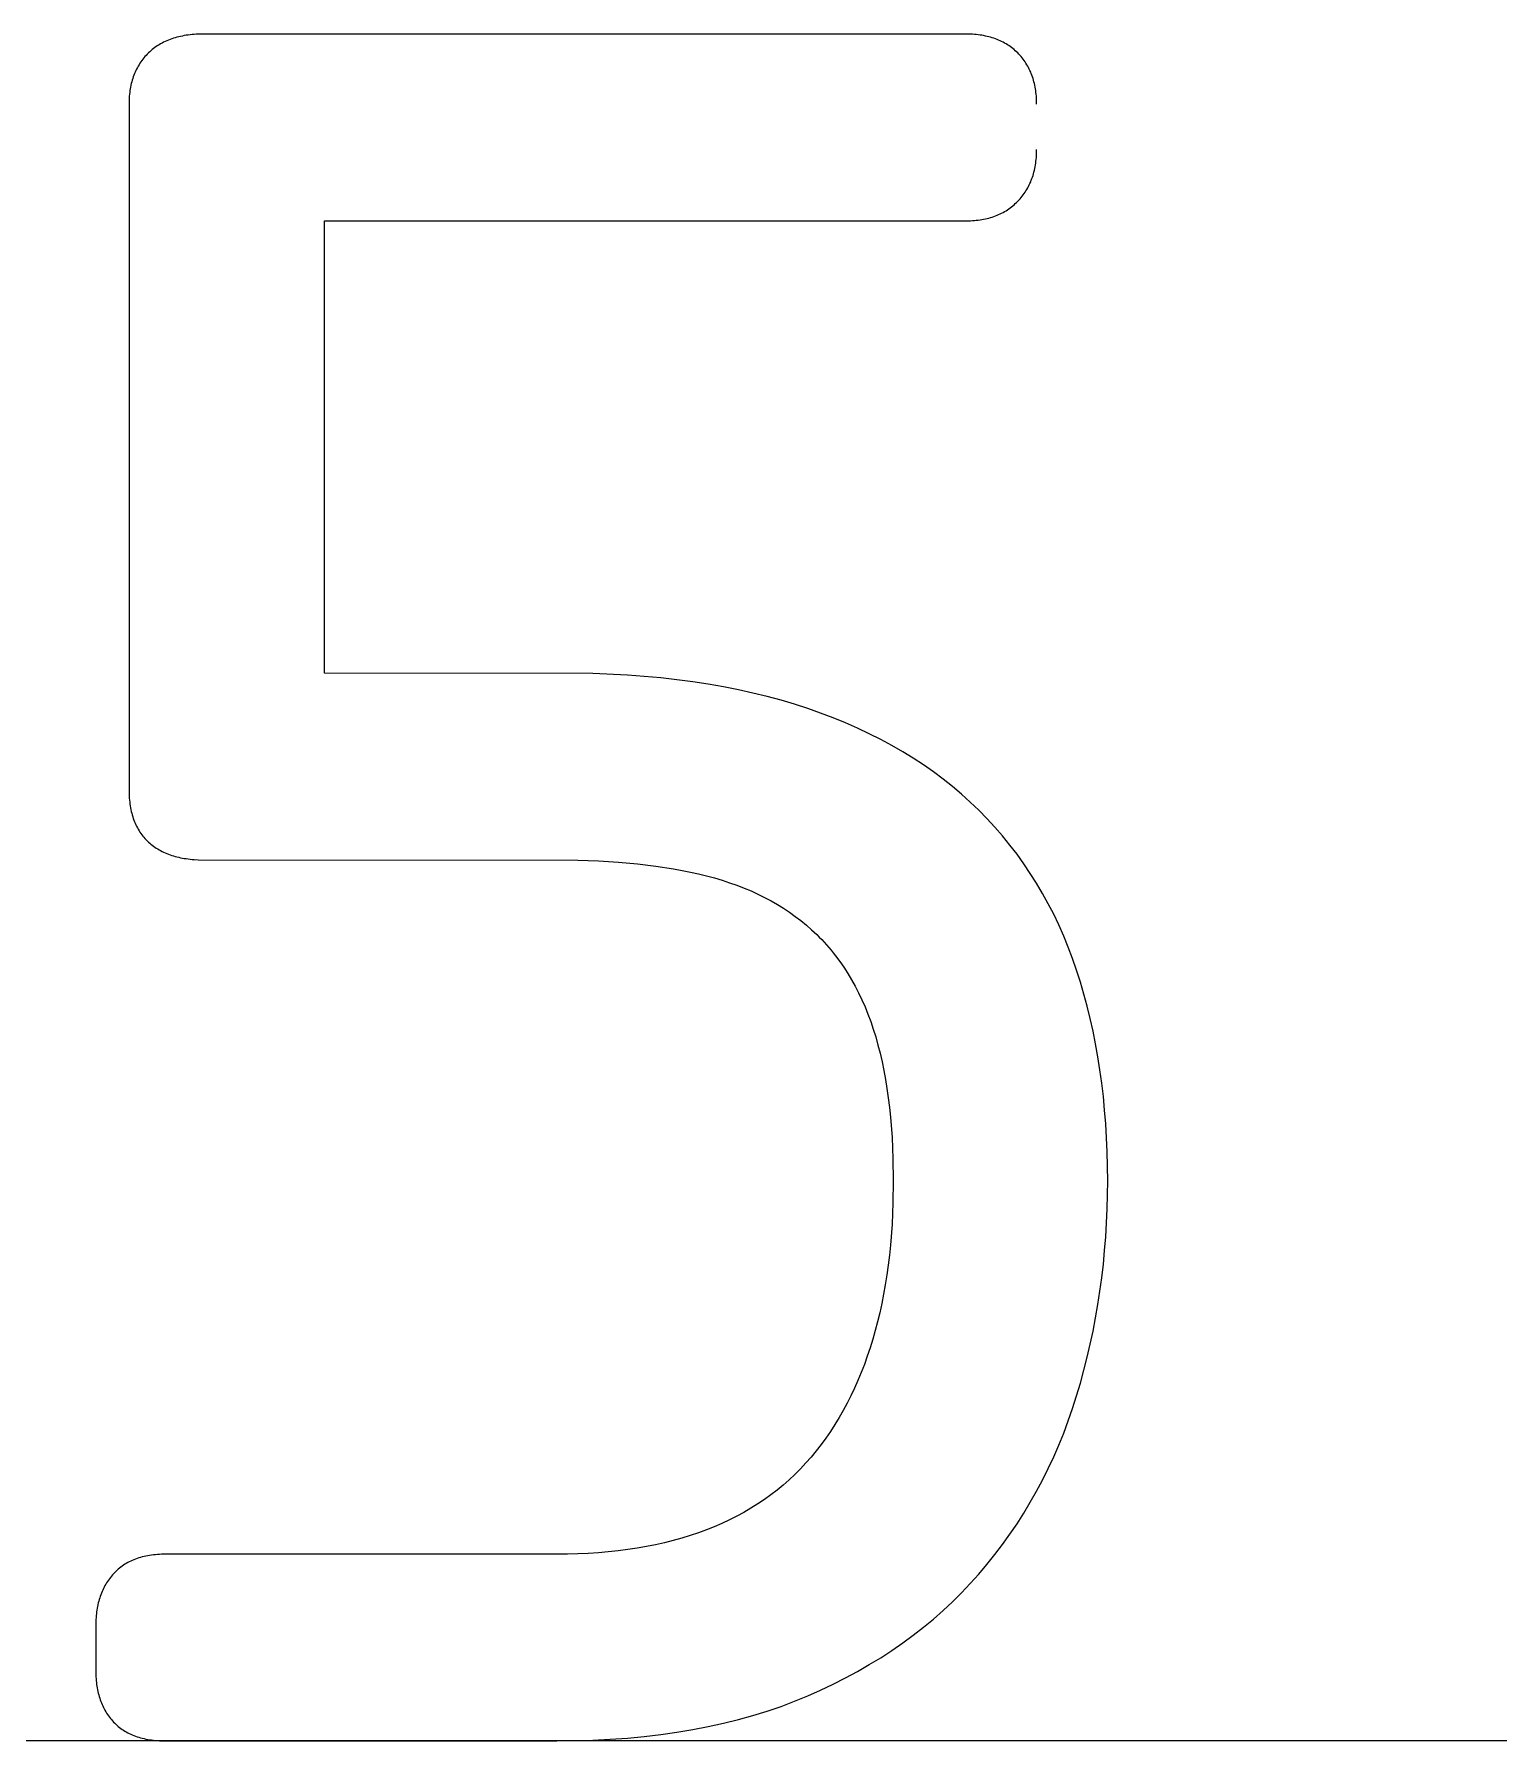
# Model space of a CAD drawing. Extents: x 296 to 1497, y 3 to 304.
# Drawn here: x 1466.131 to 1468.687, y 68.248 to 71.225 of the extents above; entities that cross this region are included whole.
import ezdxf

# ---------------------------------------------------------------- set-up
doc = ezdxf.new("R2010")
doc.units = 0
doc.layers.add('FLAT_PANELS', color=1, linetype='CONTINUOUS')
doc.layers.add('HELP_LINES', color=3, linetype='CONTINUOUS')

msp = doc.modelspace()

# ---------------------------------------------------------------- linework, layer by layer
at = {"layer": 'FLAT_PANELS'}
msp.add_line((1476.484, 68.2483), (1451.084, 68.2483), dxfattribs=at)
at = {"layer": 'HELP_LINES'}
for p, q in [((1466.3446, 71.2033), (1466.3422, 71.2016)), ((1466.3471, 71.205), (1466.3446, 71.2033)), ((1466.3496, 71.2066), (1466.3471, 71.205)), ((1466.3521, 71.2081), (1466.3496, 71.2066)), ((1466.3547, 71.2095), (1466.3521, 71.2081)), ((1466.3574, 71.2109), (1466.3547, 71.2095)), ((1466.3601, 71.2122), (1466.3574, 71.2109)), ((1466.3629, 71.2135), (1466.3601, 71.2122)), ((1466.3657, 71.2146), (1466.3629, 71.2135)), ((1466.3686, 71.2158), (1466.3657, 71.2146)), ((1466.3715, 71.2168), (1466.3686, 71.2158)), ((1466.3745, 71.2178), (1466.3715, 71.2168)), ((1466.3775, 71.2188), (1466.3745, 71.2178)), ((1466.3805, 71.2196), (1466.3775, 71.2188)), ((1466.3837, 71.2204), (1466.3805, 71.2196)), ((1466.3868, 71.2212), (1466.3837, 71.2204)), ((1466.3901, 71.2218), (1466.3868, 71.2212)), ((1466.3933, 71.2225), (1466.3901, 71.2218)), ((1466.3967, 71.223), (1466.3933, 71.2225)), ((1466.4001, 71.2235), (1466.3967, 71.223)), ((1466.4035, 71.2239), (1466.4001, 71.2235)), ((1466.407, 71.2243), (1466.4035, 71.2239)), ((1466.4105, 71.2245), (1466.407, 71.2243)), ((1466.4141, 71.2248), (1466.4105, 71.2245)), ((1466.4177, 71.2249), (1466.4141, 71.2248)), ((1466.4214, 71.225), (1466.4177, 71.2249)), ((1466.4252, 71.2251), (1466.4214, 71.225)), ((1467.7618, 71.225), (1466.4252, 71.2251)), ((1467.7653, 71.2249), (1467.7618, 71.225)), ((1467.7687, 71.2248), (1467.7653, 71.2249)), ((1467.772, 71.2245), (1467.7687, 71.2248)), ((1467.7753, 71.2243), (1467.772, 71.2245)), ((1467.7786, 71.2239), (1467.7753, 71.2243)), ((1467.7818, 71.2235), (1467.7786, 71.2239)), ((1467.785, 71.223), (1467.7818, 71.2235)), ((1467.7881, 71.2225), (1467.785, 71.223)), ((1467.7912, 71.2218), (1467.7881, 71.2225)), ((1467.7942, 71.2212), (1467.7912, 71.2218)), ((1467.7972, 71.2204), (1467.7942, 71.2212)), ((1467.8002, 71.2196), (1467.7972, 71.2204)), ((1467.8031, 71.2188), (1467.8002, 71.2196)), ((1467.8059, 71.2178), (1467.8031, 71.2188)), ((1467.8087, 71.2168), (1467.8059, 71.2178)), ((1467.8115, 71.2158), (1467.8087, 71.2168)), ((1467.8142, 71.2146), (1467.8115, 71.2158)), ((1467.8169, 71.2135), (1467.8142, 71.2146)), ((1467.8195, 71.2122), (1467.8169, 71.2135)), ((1467.8221, 71.2109), (1467.8195, 71.2122)), ((1467.8247, 71.2095), (1467.8221, 71.2109)), ((1467.8272, 71.2081), (1467.8247, 71.2095)), ((1467.8296, 71.2066), (1467.8272, 71.2081)), ((1467.832, 71.205), (1467.8296, 71.2066)), ((1467.8344, 71.2033), (1467.832, 71.205)), ((1467.8367, 71.2016), (1467.8344, 71.2033)), ((1466.3161, 71.1743), (1466.3146, 71.1718)), ((1466.3178, 71.1766), (1466.3161, 71.1743)), ((1466.3194, 71.179), (1466.3178, 71.1766)), ((1466.3212, 71.1813), (1466.3194, 71.179)), ((1466.323, 71.1836), (1466.3212, 71.1813)), ((1466.3249, 71.1858), (1466.323, 71.1836)), ((1466.3269, 71.188), (1466.3249, 71.1858)), ((1466.3289, 71.1901), (1466.3269, 71.188)), ((1466.331, 71.1922), (1466.3289, 71.1901)), ((1466.3331, 71.1942), (1466.331, 71.1922)), ((1466.3353, 71.1961), (1466.3331, 71.1942)), ((1466.3376, 71.198), (1466.3353, 71.1961)), ((1466.3399, 71.1999), (1466.3376, 71.198)), ((1466.3422, 71.2016), (1466.3399, 71.1999)), ((1467.8389, 71.1999), (1467.8367, 71.2016)), ((1467.8412, 71.198), (1467.8389, 71.1999)), ((1467.8434, 71.1961), (1467.8412, 71.198)), ((1467.8455, 71.1942), (1467.8434, 71.1961)), ((1467.8476, 71.1922), (1467.8455, 71.1942)), ((1467.8496, 71.1901), (1467.8476, 71.1922)), ((1467.8516, 71.188), (1467.8496, 71.1901)), ((1467.8535, 71.1858), (1467.8516, 71.188)), ((1467.8553, 71.1836), (1467.8535, 71.1858)), ((1467.8571, 71.1813), (1467.8553, 71.1836)), ((1467.8588, 71.179), (1467.8571, 71.1813)), ((1467.8604, 71.1766), (1467.8588, 71.179)), ((1467.862, 71.1743), (1467.8604, 71.1766)), ((1467.8635, 71.1718), (1467.862, 71.1743)), ((1466.3027, 71.1449), (1466.3018, 71.1419)), ((1466.3035, 71.1478), (1466.3027, 71.1449)), ((1466.3045, 71.1506), (1466.3035, 71.1478)), ((1466.3055, 71.1534), (1466.3045, 71.1506)), ((1466.3066, 71.1562), (1466.3055, 71.1534)), ((1466.3078, 71.1589), (1466.3066, 71.1562)), ((1466.309, 71.1616), (1466.3078, 71.1589)), ((1466.3103, 71.1642), (1466.309, 71.1616)), ((1466.3117, 71.1668), (1466.3103, 71.1642)), ((1466.3131, 71.1693), (1466.3117, 71.1668)), ((1466.3146, 71.1718), (1466.3131, 71.1693)), ((1467.865, 71.1693), (1467.8635, 71.1718)), ((1467.8664, 71.1668), (1467.865, 71.1693)), ((1467.8677, 71.1642), (1467.8664, 71.1668)), ((1467.869, 71.1616), (1467.8677, 71.1642)), ((1467.8702, 71.1589), (1467.869, 71.1616)), ((1467.8713, 71.1562), (1467.8702, 71.1589)), ((1467.8724, 71.1534), (1467.8713, 71.1562)), ((1467.8734, 71.1506), (1467.8724, 71.1534)), ((1467.8743, 71.1478), (1467.8734, 71.1506)), ((1467.8752, 71.1449), (1467.8743, 71.1478)), ((1467.876, 71.1419), (1467.8752, 71.1449)), ((1466.2976, 71.1167), (1466.2974, 71.1134)), ((1466.2979, 71.1201), (1466.2976, 71.1167)), ((1466.2983, 71.1233), (1466.2979, 71.1201)), ((1466.2987, 71.1265), (1466.2983, 71.1233)), ((1466.2992, 71.1297), (1466.2987, 71.1265)), ((1466.2997, 71.1328), (1466.2992, 71.1297)), ((1466.3004, 71.1359), (1466.2997, 71.1328)), ((1466.3011, 71.1389), (1466.3004, 71.1359)), ((1466.3018, 71.1419), (1466.3011, 71.1389)), ((1467.8767, 71.1389), (1467.876, 71.1419)), ((1467.8774, 71.1359), (1467.8767, 71.1389)), ((1467.878, 71.1328), (1467.8774, 71.1359)), ((1467.8786, 71.1297), (1467.878, 71.1328)), ((1467.879, 71.1265), (1467.8786, 71.1297)), ((1467.8795, 71.1233), (1467.879, 71.1265)), ((1467.8798, 71.1201), (1467.8795, 71.1233)), ((1467.8801, 71.1167), (1467.8798, 71.1201)), ((1467.8803, 71.1134), (1467.8801, 71.1167)), ((1466.2972, 71.11), (1466.2971, 71.1066)), ((1466.2971, 71.1066), (1466.2971, 69.9073)), ((1466.2974, 71.1134), (1466.2972, 71.11)), ((1467.8805, 71.11), (1467.8803, 71.1134)), ((1467.8806, 71.1066), (1467.8805, 71.11)), ((1467.8806, 71.1031), (1467.8806, 71.1066)), ((1467.878, 70.9937), (1467.8786, 70.9969)), ((1467.8786, 70.9969), (1467.879, 71.0001)), ((1467.879, 71.0001), (1467.8795, 71.0033)), ((1467.8795, 71.0033), (1467.8798, 71.0066)), ((1467.8798, 71.0066), (1467.8801, 71.0099)), ((1467.8801, 71.0099), (1467.8803, 71.0132)), ((1467.8803, 71.0132), (1467.8805, 71.0166)), ((1467.8805, 71.0166), (1467.8806, 71.0201)), ((1467.8806, 71.0201), (1467.8806, 71.0236)), ((1467.869, 70.9647), (1467.8702, 70.9674)), ((1467.8702, 70.9674), (1467.8713, 70.9702)), ((1467.8713, 70.9702), (1467.8724, 70.973)), ((1467.8724, 70.973), (1467.8734, 70.9758)), ((1467.8734, 70.9758), (1467.8743, 70.9787)), ((1467.8743, 70.9787), (1467.8752, 70.9816)), ((1467.8752, 70.9816), (1467.876, 70.9846)), ((1467.876, 70.9846), (1467.8767, 70.9876)), ((1467.8767, 70.9876), (1467.8774, 70.9906)), ((1467.8774, 70.9906), (1467.878, 70.9937)), ((1467.8476, 70.9335), (1467.8496, 70.9356)), ((1467.8496, 70.9356), (1467.8516, 70.9378)), ((1467.8516, 70.9378), (1467.8535, 70.94)), ((1467.8535, 70.94), (1467.8553, 70.9423)), ((1467.8553, 70.9423), (1467.8571, 70.9446)), ((1467.8571, 70.9446), (1467.8588, 70.947)), ((1467.8588, 70.947), (1467.8604, 70.9494)), ((1467.8604, 70.9494), (1467.862, 70.9518)), ((1467.862, 70.9518), (1467.8635, 70.9543)), ((1467.8635, 70.9543), (1467.865, 70.9568)), ((1467.865, 70.9568), (1467.8664, 70.9594)), ((1467.8664, 70.9594), (1467.8677, 70.962)), ((1467.8677, 70.962), (1467.869, 70.9647)), ((1467.8002, 70.9051), (1467.8031, 70.906)), ((1467.8031, 70.906), (1467.8059, 70.907)), ((1467.8059, 70.907), (1467.8087, 70.908)), ((1467.8087, 70.908), (1467.8115, 70.9091)), ((1467.8115, 70.9091), (1467.8142, 70.9103)), ((1467.8142, 70.9103), (1467.8169, 70.9115)), ((1467.8169, 70.9115), (1467.8195, 70.9128)), ((1467.8195, 70.9128), (1467.8221, 70.9142)), ((1467.8221, 70.9142), (1467.8247, 70.9156)), ((1467.8247, 70.9156), (1467.8272, 70.9171)), ((1467.8272, 70.9171), (1467.8296, 70.9186)), ((1467.8296, 70.9186), (1467.832, 70.9203)), ((1467.832, 70.9203), (1467.8344, 70.9219)), ((1467.8344, 70.9219), (1467.8367, 70.9237)), ((1467.8367, 70.9237), (1467.8389, 70.9255)), ((1467.8389, 70.9255), (1467.8412, 70.9274)), ((1467.8412, 70.9274), (1467.8434, 70.9294)), ((1467.8434, 70.9294), (1467.8455, 70.9314)), ((1467.8455, 70.9314), (1467.8476, 70.9335)), ((1466.6383, 70.1108), (1466.6383, 70.8996)), ((1466.6383, 70.8996), (1467.7583, 70.8996)), ((1467.7583, 70.8996), (1467.7618, 70.8996)), ((1467.7618, 70.8996), (1467.7653, 70.8997)), ((1467.7653, 70.8997), (1467.7687, 70.8998)), ((1467.7687, 70.8998), (1467.772, 70.9001)), ((1467.772, 70.9001), (1467.7753, 70.9004)), ((1467.7753, 70.9004), (1467.7786, 70.9007)), ((1467.7786, 70.9007), (1467.7818, 70.9012)), ((1467.7818, 70.9012), (1467.785, 70.9017)), ((1467.785, 70.9017), (1467.7881, 70.9022)), ((1467.7881, 70.9022), (1467.7912, 70.9029)), ((1467.7912, 70.9029), (1467.7942, 70.9036)), ((1467.7942, 70.9036), (1467.7972, 70.9043)), ((1467.7972, 70.9043), (1467.8002, 70.9051)), ((1467.1061, 70.1099), (1466.6383, 70.1108)), ((1467.1666, 70.107), (1467.1061, 70.1099)), ((1467.196, 70.1048), (1467.1666, 70.107)), ((1467.2248, 70.1021), (1467.196, 70.1048)), ((1467.2531, 70.099), (1467.2248, 70.1021)), ((1467.2807, 70.0953), (1467.2531, 70.099)), ((1467.3078, 70.0912), (1467.2807, 70.0953)), ((1467.3343, 70.0866), (1467.3078, 70.0912)), ((1467.3603, 70.0815), (1467.3343, 70.0866)), ((1467.3856, 70.0759), (1467.3603, 70.0815)), ((1467.4104, 70.0699), (1467.3856, 70.0759)), ((1467.4346, 70.0633), (1467.4104, 70.0699)), ((1467.4583, 70.0563), (1467.4346, 70.0633)), ((1467.4813, 70.0488), (1467.4583, 70.0563)), ((1467.5038, 70.0409), (1467.4813, 70.0488)), ((1467.5258, 70.0325), (1467.5038, 70.0409)), ((1467.5473, 70.0237), (1467.5258, 70.0325)), ((1467.5683, 70.0145), (1467.5473, 70.0237)), ((1467.5887, 70.0049), (1467.5683, 70.0145)), ((1467.6086, 69.9948), (1467.5887, 70.0049)), ((1467.6281, 69.9844), (1467.6086, 69.9948)), ((1467.647, 69.9735), (1467.6281, 69.9844)), ((1467.6654, 69.9622), (1467.647, 69.9735)), ((1467.6832, 69.9505), (1467.6654, 69.9622)), ((1467.7006, 69.9384), (1467.6832, 69.9505)), ((1467.7175, 69.9258), (1467.7006, 69.9384)), ((1467.7338, 69.9129), (1467.7175, 69.9258)), ((1466.2971, 69.9073), (1466.2971, 69.9036)), ((1466.2971, 69.9036), (1466.2972, 69.8999)), ((1466.2972, 69.8999), (1466.2974, 69.8963)), ((1466.2974, 69.8963), (1466.2976, 69.8927)), ((1467.7496, 69.8995), (1467.7338, 69.9129)), ((1467.7649, 69.8857), (1467.7496, 69.8995)), ((1466.2976, 69.8927), (1466.2979, 69.8892)), ((1466.2979, 69.8892), (1466.2983, 69.8857)), ((1466.2983, 69.8857), (1466.2987, 69.8823)), ((1466.2987, 69.8823), (1466.2992, 69.879)), ((1466.2992, 69.879), (1466.2997, 69.8757)), ((1466.2997, 69.8757), (1466.3004, 69.8725)), ((1466.3004, 69.8725), (1466.3011, 69.8693)), ((1466.3011, 69.8693), (1466.3018, 69.8662)), ((1466.3018, 69.8662), (1466.3027, 69.8632)), ((1467.7797, 69.8715), (1467.7649, 69.8857)), ((1467.794, 69.8569), (1467.7797, 69.8715)), ((1466.3027, 69.8632), (1466.3035, 69.8602)), ((1466.3035, 69.8602), (1466.3045, 69.8572)), ((1466.3045, 69.8572), (1466.3055, 69.8544)), ((1466.3055, 69.8544), (1466.3066, 69.8515)), ((1466.3066, 69.8515), (1466.3078, 69.8488)), ((1466.3078, 69.8488), (1466.309, 69.8461)), ((1466.309, 69.8461), (1466.3103, 69.8434)), ((1466.3103, 69.8434), (1466.3117, 69.8408)), ((1466.3117, 69.8408), (1466.3131, 69.8383)), ((1466.3131, 69.8383), (1466.3146, 69.8358)), ((1466.3146, 69.8358), (1466.3161, 69.8334)), ((1467.8078, 69.8419), (1467.794, 69.8569)), ((1467.8212, 69.8266), (1467.8078, 69.8419)), ((1466.3161, 69.8334), (1466.3178, 69.831)), ((1466.3178, 69.831), (1466.3194, 69.8287)), ((1466.3194, 69.8287), (1466.3212, 69.8264)), ((1466.3212, 69.8264), (1466.323, 69.8242)), ((1466.323, 69.8242), (1466.3249, 69.8221)), ((1466.3249, 69.8221), (1466.3269, 69.82)), ((1466.3269, 69.82), (1466.3289, 69.818)), ((1466.3289, 69.818), (1466.331, 69.816)), ((1466.331, 69.816), (1466.3331, 69.8141)), ((1466.3331, 69.8141), (1466.3353, 69.8123)), ((1466.3353, 69.8123), (1466.3376, 69.8105)), ((1466.3376, 69.8105), (1466.3399, 69.8088)), ((1466.3399, 69.8088), (1466.3422, 69.8071)), ((1466.3422, 69.8071), (1466.3446, 69.8055)), ((1466.3446, 69.8055), (1466.3471, 69.804)), ((1466.3471, 69.804), (1466.3496, 69.8025)), ((1467.834, 69.8108), (1467.8212, 69.8266)), ((1467.8464, 69.7947), (1467.834, 69.8108)), ((1466.3496, 69.8025), (1466.3521, 69.8011)), ((1466.3521, 69.8011), (1466.3547, 69.7997)), ((1466.3547, 69.7997), (1466.3574, 69.7984)), ((1466.3574, 69.7984), (1466.3601, 69.7971)), ((1466.3601, 69.7971), (1466.3629, 69.796)), ((1466.3629, 69.796), (1466.3657, 69.7948)), ((1466.3657, 69.7948), (1466.3686, 69.7938)), ((1466.3686, 69.7938), (1466.3715, 69.7928)), ((1466.3715, 69.7928), (1466.3745, 69.7918)), ((1466.3745, 69.7918), (1466.3775, 69.791)), ((1466.3775, 69.791), (1466.3805, 69.7902)), ((1466.3805, 69.7902), (1466.3837, 69.7894)), ((1466.3837, 69.7894), (1466.3868, 69.7887)), ((1466.3868, 69.7887), (1466.3901, 69.7881)), ((1466.3901, 69.7881), (1466.3933, 69.7875)), ((1466.3933, 69.7875), (1466.3967, 69.787)), ((1466.3967, 69.787), (1466.4001, 69.7865)), ((1466.4001, 69.7865), (1466.4035, 69.7861)), ((1466.4035, 69.7861), (1466.407, 69.7858)), ((1466.407, 69.7858), (1466.4105, 69.7855)), ((1466.4105, 69.7855), (1466.4177, 69.7852)), ((1466.4177, 69.7852), (1467.0804, 69.7846)), ((1467.0804, 69.7846), (1467.1163, 69.7833)), ((1467.1163, 69.7833), (1467.1509, 69.7811)), ((1467.1509, 69.7811), (1467.1842, 69.778)), ((1467.1842, 69.778), (1467.2163, 69.7741)), ((1467.2163, 69.7741), (1467.2471, 69.7692)), ((1467.8582, 69.7782), (1467.8464, 69.7947)), ((1467.8696, 69.7613), (1467.8582, 69.7782)), ((1467.2471, 69.7692), (1467.262, 69.7665)), ((1467.262, 69.7665), (1467.2766, 69.7635)), ((1467.2766, 69.7635), (1467.2909, 69.7603)), ((1467.2909, 69.7603), (1467.3049, 69.7569)), ((1467.3049, 69.7569), (1467.3185, 69.7533)), ((1467.3185, 69.7533), (1467.3319, 69.7493)), ((1467.3319, 69.7493), (1467.345, 69.7451)), ((1467.345, 69.7451), (1467.3578, 69.7405)), ((1467.8805, 69.7441), (1467.8696, 69.7613)), ((1467.3578, 69.7405), (1467.3702, 69.7357)), ((1467.3702, 69.7357), (1467.3824, 69.7306)), ((1467.3824, 69.7306), (1467.3943, 69.7251)), ((1467.3943, 69.7251), (1467.4059, 69.7194)), ((1467.4059, 69.7194), (1467.4172, 69.7134)), ((1467.891, 69.7265), (1467.8805, 69.7441)), ((1467.9009, 69.7084), (1467.891, 69.7265)), ((1467.4172, 69.7134), (1467.4282, 69.7071)), ((1467.4282, 69.7071), (1467.4389, 69.7005)), ((1467.4389, 69.7005), (1467.4493, 69.6936)), ((1467.4493, 69.6936), (1467.4594, 69.6864)), ((1467.4594, 69.6864), (1467.4693, 69.6789)), ((1467.9104, 69.6901), (1467.9009, 69.7084)), ((1467.9193, 69.6713), (1467.9104, 69.6901)), ((1467.4693, 69.6789), (1467.4788, 69.6711)), ((1467.4788, 69.6711), (1467.488, 69.663)), ((1467.488, 69.663), (1467.4925, 69.6589)), ((1467.4925, 69.6589), (1467.4969, 69.6547)), ((1467.9278, 69.6521), (1467.9193, 69.6713)), ((1467.4969, 69.6547), (1467.5013, 69.6503)), ((1467.5013, 69.6503), (1467.5056, 69.6459)), ((1467.5056, 69.6459), (1467.5098, 69.6415)), ((1467.5098, 69.6415), (1467.5139, 69.6369)), ((1467.5139, 69.6369), (1467.518, 69.6323)), ((1467.518, 69.6323), (1467.522, 69.6275)), ((1467.522, 69.6275), (1467.5259, 69.6227)), ((1467.9358, 69.6326), (1467.9278, 69.6521)), ((1467.9433, 69.6127), (1467.9358, 69.6326)), ((1467.5259, 69.6227), (1467.5297, 69.6178)), ((1467.5297, 69.6178), (1467.5372, 69.6078)), ((1467.5372, 69.6078), (1467.5443, 69.5975)), ((1467.5443, 69.5975), (1467.5512, 69.5868)), ((1467.9503, 69.5924), (1467.9433, 69.6127)), ((1467.5512, 69.5868), (1467.5578, 69.5758)), ((1467.5578, 69.5758), (1467.5641, 69.5645)), ((1467.9569, 69.5718), (1467.9503, 69.5924)), ((1467.9631, 69.5509), (1467.9569, 69.5718)), ((1467.5641, 69.5645), (1467.5701, 69.5528)), ((1467.5701, 69.5528), (1467.5758, 69.5408)), ((1467.5758, 69.5408), (1467.5812, 69.5285)), ((1467.9688, 69.5296), (1467.9631, 69.5509)), ((1467.5812, 69.5285), (1467.5863, 69.5159)), ((1467.5863, 69.5159), (1467.5911, 69.5029)), ((1467.9741, 69.5081), (1467.9688, 69.5296)), ((1467.979, 69.4862), (1467.9741, 69.5081)), ((1467.5911, 69.5029), (1467.5956, 69.4897)), ((1467.5956, 69.4897), (1467.5998, 69.476)), ((1467.9834, 69.464), (1467.979, 69.4862)), ((1467.5998, 69.476), (1467.6038, 69.462)), ((1467.6038, 69.462), (1467.6075, 69.4476)), ((1467.6075, 69.4476), (1467.6109, 69.4328)), ((1467.9875, 69.4415), (1467.9834, 69.464)), ((1467.6109, 69.4328), (1467.614, 69.4176)), ((1467.614, 69.4176), (1467.6169, 69.402)), ((1467.9911, 69.4187), (1467.9875, 69.4415)), ((1467.9943, 69.3956), (1467.9911, 69.4187)), ((1467.6169, 69.402), (1467.6195, 69.3861)), ((1467.997, 69.3722), (1467.9943, 69.3956)), ((1467.6195, 69.3861), (1467.6218, 69.3697)), ((1467.6218, 69.3697), (1467.6238, 69.353)), ((1467.9993, 69.3485), (1467.997, 69.3722)), ((1467.6238, 69.353), (1467.6256, 69.3359)), ((1467.6256, 69.3359), (1467.6283, 69.3005)), ((1468.0013, 69.3244), (1467.9993, 69.3485)), ((1467.6283, 69.3005), (1467.63, 69.2636)), ((1468.0027, 69.3001), (1468.0013, 69.3244)), ((1468.0038, 69.2754), (1468.0027, 69.3001)), ((1468.0046, 69.2252), (1468.0038, 69.2754)), ((1467.63, 69.2636), (1467.6305, 69.2252)), ((1467.6305, 69.2252), (1467.63, 69.1867)), ((1468.0038, 69.176), (1468.0046, 69.2252)), ((1467.63, 69.1867), (1467.6283, 69.1494)), ((1467.6283, 69.1494), (1467.6255, 69.1131)), ((1468.0013, 69.1276), (1468.0027, 69.1517)), ((1468.0027, 69.1517), (1468.0038, 69.176)), ((1467.9993, 69.1036), (1468.0013, 69.1276)), ((1467.6237, 69.0954), (1467.6216, 69.078)), ((1467.6255, 69.1131), (1467.6237, 69.0954)), ((1467.997, 69.0798), (1467.9993, 69.1036)), ((1467.6192, 69.0609), (1467.6165, 69.044)), ((1467.6216, 69.078), (1467.6192, 69.0609)), ((1467.9943, 69.0561), (1467.997, 69.0798)), ((1467.6165, 69.044), (1467.6136, 69.0274)), ((1467.9875, 69.0092), (1467.9911, 69.0326)), ((1467.9911, 69.0326), (1467.9943, 69.0561)), ((1467.6104, 69.0111), (1467.6069, 68.9951)), ((1467.6136, 69.0274), (1467.6104, 69.0111)), ((1467.9834, 68.986), (1467.9875, 69.0092)), ((1467.6031, 68.9793), (1467.599, 68.9639)), ((1467.6069, 68.9951), (1467.6031, 68.9793)), ((1467.979, 68.963), (1467.9834, 68.986)), ((1467.5947, 68.9487), (1467.5901, 68.9338)), ((1467.599, 68.9639), (1467.5947, 68.9487)), ((1467.9741, 68.9401), (1467.979, 68.963)), ((1467.5852, 68.9191), (1467.58, 68.9048)), ((1467.5901, 68.9338), (1467.5852, 68.9191)), ((1467.9631, 68.8948), (1467.9688, 68.9174)), ((1467.9688, 68.9174), (1467.9741, 68.9401)), ((1467.5745, 68.8907), (1467.5688, 68.8769)), ((1467.58, 68.9048), (1467.5745, 68.8907)), ((1467.9569, 68.8724), (1467.9631, 68.8948)), ((1467.5627, 68.8634), (1467.5564, 68.8501)), ((1467.5688, 68.8769), (1467.5627, 68.8634)), ((1467.9503, 68.8502), (1467.9569, 68.8724)), ((1467.543, 68.8245), (1467.5359, 68.8121)), ((1467.5499, 68.8372), (1467.543, 68.8245)), ((1467.5564, 68.8501), (1467.5499, 68.8372)), ((1467.9358, 68.8065), (1467.9433, 68.8282)), ((1467.9433, 68.8282), (1467.9503, 68.8502)), ((1467.5284, 68.7999), (1467.5207, 68.7881)), ((1467.5359, 68.8121), (1467.5284, 68.7999)), ((1467.9278, 68.7852), (1467.9358, 68.8065)), ((1467.5045, 68.7652), (1467.496, 68.7542)), ((1467.5128, 68.7765), (1467.5045, 68.7652)), ((1467.5207, 68.7881), (1467.5128, 68.7765)), ((1467.9104, 68.7436), (1467.9193, 68.7642)), ((1467.9193, 68.7642), (1467.9278, 68.7852)), ((1467.478, 68.733), (1467.4686, 68.7229)), ((1467.4871, 68.7434), (1467.478, 68.733)), ((1467.496, 68.7542), (1467.4871, 68.7434)), ((1467.9009, 68.7233), (1467.9104, 68.7436)), ((1467.4488, 68.7037), (1467.4385, 68.6946)), ((1467.4589, 68.7131), (1467.4488, 68.7037)), ((1467.4686, 68.7229), (1467.4589, 68.7131)), ((1467.8805, 68.6837), (1467.891, 68.7033)), ((1467.891, 68.7033), (1467.9009, 68.7233)), ((1467.4169, 68.6774), (1467.4056, 68.6692)), ((1467.4278, 68.6858), (1467.4169, 68.6774)), ((1467.4385, 68.6946), (1467.4278, 68.6858)), ((1467.8696, 68.6645), (1467.8805, 68.6837)), ((1467.37, 68.6469), (1467.3575, 68.6401)), ((1467.3822, 68.654), (1467.37, 68.6469)), ((1467.394, 68.6615), (1467.3822, 68.654)), ((1467.4056, 68.6692), (1467.394, 68.6615)), ((1467.8464, 68.6269), (1467.8582, 68.6455)), ((1467.8582, 68.6455), (1467.8696, 68.6645)), ((1467.3045, 68.6163), (1467.2904, 68.6111)), ((1467.3182, 68.6217), (1467.3045, 68.6163)), ((1467.3316, 68.6275), (1467.3182, 68.6217)), ((1467.3447, 68.6336), (1467.3316, 68.6275)), ((1467.3575, 68.6401), (1467.3447, 68.6336)), ((1467.834, 68.6087), (1467.8464, 68.6269)), ((1467.1837, 68.5845), (1467.1672, 68.582)), ((1467.1999, 68.5873), (1467.1837, 68.5845)), ((1467.2157, 68.5904), (1467.1999, 68.5873)), ((1467.2313, 68.5939), (1467.2157, 68.5904)), ((1467.2465, 68.5977), (1467.2313, 68.5939)), ((1467.2615, 68.6018), (1467.2465, 68.5977)), ((1467.2761, 68.6063), (1467.2615, 68.6018)), ((1467.2904, 68.6111), (1467.2761, 68.6063)), ((1467.8078, 68.5732), (1467.8212, 68.5908)), ((1467.8212, 68.5908), (1467.834, 68.6087)), ((1466.2874, 68.5548), (1466.2851, 68.5532)), ((1466.2899, 68.5563), (1466.2874, 68.5548)), ((1466.2923, 68.5578), (1466.2899, 68.5563)), ((1466.2949, 68.5592), (1466.2923, 68.5578)), ((1466.2975, 68.5606), (1466.2949, 68.5592)), ((1466.3001, 68.5619), (1466.2975, 68.5606)), ((1466.3028, 68.5631), (1466.3001, 68.5619)), ((1466.3056, 68.5643), (1466.3028, 68.5631)), ((1466.3084, 68.5654), (1466.3056, 68.5643)), ((1466.3112, 68.5664), (1466.3084, 68.5654)), ((1466.3142, 68.5674), (1466.3112, 68.5664)), ((1466.3172, 68.5683), (1466.3142, 68.5674)), ((1466.3202, 68.5691), (1466.3172, 68.5683)), ((1466.3233, 68.5698), (1466.3202, 68.5691)), ((1466.3265, 68.5705), (1466.3233, 68.5698)), ((1466.3297, 68.5712), (1466.3265, 68.5705)), ((1466.3329, 68.5717), (1466.3297, 68.5712)), ((1466.3363, 68.5722), (1466.3329, 68.5717)), ((1466.3396, 68.5727), (1466.3363, 68.5722)), ((1466.3431, 68.573), (1466.3396, 68.5727)), ((1466.3466, 68.5733), (1466.3431, 68.573)), ((1466.3501, 68.5736), (1466.3466, 68.5733)), ((1466.3537, 68.5737), (1466.3501, 68.5736)), ((1466.3574, 68.5738), (1466.3537, 68.5737)), ((1467.0619, 68.574), (1466.3574, 68.5738)), ((1467.0802, 68.5745), (1467.0619, 68.574)), ((1467.0982, 68.5753), (1467.0802, 68.5745)), ((1467.1159, 68.5765), (1467.0982, 68.5753)), ((1467.1333, 68.578), (1467.1159, 68.5765)), ((1467.1504, 68.5798), (1467.1333, 68.578)), ((1467.1672, 68.582), (1467.1504, 68.5798)), ((1467.7797, 68.5391), (1467.794, 68.556)), ((1467.794, 68.556), (1467.8078, 68.5732)), ((1466.258, 68.524), (1466.2566, 68.5216)), ((1466.2596, 68.5264), (1466.258, 68.524)), ((1466.2612, 68.5288), (1466.2596, 68.5264)), ((1466.2629, 68.5311), (1466.2612, 68.5288)), ((1466.2646, 68.5334), (1466.2629, 68.5311)), ((1466.2664, 68.5356), (1466.2646, 68.5334)), ((1466.2682, 68.5378), (1466.2664, 68.5356)), ((1466.2701, 68.5399), (1466.2682, 68.5378)), ((1466.2721, 68.542), (1466.2701, 68.5399)), ((1466.2741, 68.544), (1466.2721, 68.542)), ((1466.2762, 68.546), (1466.2741, 68.544)), ((1466.2783, 68.5479), (1466.2762, 68.546)), ((1466.2805, 68.5497), (1466.2783, 68.5479)), ((1466.2828, 68.5515), (1466.2805, 68.5497)), ((1466.2851, 68.5532), (1466.2828, 68.5515)), ((1467.7649, 68.5226), (1467.7797, 68.5391)), ((1466.2451, 68.4947), (1466.2442, 68.4918)), ((1466.2459, 68.4976), (1466.2451, 68.4947)), ((1466.2469, 68.5004), (1466.2459, 68.4976)), ((1466.2479, 68.5032), (1466.2469, 68.5004)), ((1466.2489, 68.506), (1466.2479, 68.5032)), ((1466.2501, 68.5087), (1466.2489, 68.506)), ((1466.2512, 68.5114), (1466.2501, 68.5087)), ((1466.2525, 68.514), (1466.2512, 68.5114)), ((1466.2538, 68.5166), (1466.2525, 68.514)), ((1466.2551, 68.5191), (1466.2538, 68.5166)), ((1466.2566, 68.5216), (1466.2551, 68.5191)), ((1467.7338, 68.4908), (1467.7496, 68.5065)), ((1467.7496, 68.5065), (1467.7649, 68.5226)), ((1466.2399, 68.4668), (1466.2396, 68.4635)), ((1466.2402, 68.4701), (1466.2399, 68.4668)), ((1466.2406, 68.4733), (1466.2402, 68.4701)), ((1466.2411, 68.4765), (1466.2406, 68.4733)), ((1466.2416, 68.4797), (1466.2411, 68.4765)), ((1466.2421, 68.4828), (1466.2416, 68.4797)), ((1466.2428, 68.4858), (1466.2421, 68.4828)), ((1466.2435, 68.4888), (1466.2428, 68.4858)), ((1466.2442, 68.4918), (1466.2435, 68.4888)), ((1467.7006, 68.4608), (1467.7175, 68.4756)), ((1467.7175, 68.4756), (1467.7338, 68.4908)), ((1466.2392, 68.4568), (1466.2391, 68.4533)), ((1466.2391, 68.4533), (1466.2391, 68.3703)), ((1466.2394, 68.4602), (1466.2392, 68.4568)), ((1466.2396, 68.4635), (1466.2394, 68.4602)), ((1467.6654, 68.4326), (1467.6832, 68.4465)), ((1467.6832, 68.4465), (1467.7006, 68.4608)), ((1467.6086, 68.3934), (1467.6281, 68.4061)), ((1467.6281, 68.4061), (1467.647, 68.4191)), ((1467.647, 68.4191), (1467.6654, 68.4326)), ((1467.5683, 68.3695), (1467.5887, 68.3813)), ((1467.5887, 68.3813), (1467.6086, 68.3934)), ((1466.2391, 68.3703), (1466.2391, 68.3669)), ((1466.2391, 68.3669), (1466.2392, 68.3634)), ((1466.2392, 68.3634), (1466.2394, 68.36)), ((1466.2394, 68.36), (1466.2396, 68.3567)), ((1466.2396, 68.3567), (1466.2399, 68.3533)), ((1466.2399, 68.3533), (1466.2402, 68.3501)), ((1466.2402, 68.3501), (1466.2406, 68.3469)), ((1466.2406, 68.3469), (1466.2411, 68.3437)), ((1467.5038, 68.3368), (1467.5258, 68.3473)), ((1467.5258, 68.3473), (1467.5473, 68.3582)), ((1467.5473, 68.3582), (1467.5683, 68.3695)), ((1466.2411, 68.3437), (1466.2416, 68.3406)), ((1466.2416, 68.3406), (1466.2421, 68.3375)), ((1466.2421, 68.3375), (1466.2428, 68.3345)), ((1466.2428, 68.3345), (1466.2435, 68.3315)), ((1466.2435, 68.3315), (1466.2442, 68.3285)), ((1466.2442, 68.3285), (1466.2451, 68.3256)), ((1466.2451, 68.3256), (1466.2459, 68.3228)), ((1466.2459, 68.3228), (1466.2469, 68.32)), ((1466.2469, 68.32), (1466.2479, 68.3172)), ((1466.2479, 68.3172), (1466.2489, 68.3145)), ((1467.4346, 68.3084), (1467.4583, 68.3173)), ((1467.4583, 68.3173), (1467.4813, 68.3268)), ((1467.4813, 68.3268), (1467.5038, 68.3368)), ((1466.2489, 68.3145), (1466.2501, 68.3118)), ((1466.2501, 68.3118), (1466.2512, 68.3092)), ((1466.2512, 68.3092), (1466.2525, 68.3066)), ((1466.2525, 68.3066), (1466.2538, 68.3041)), ((1466.2538, 68.3041), (1466.2551, 68.3016)), ((1466.2551, 68.3016), (1466.2566, 68.2992)), ((1466.2566, 68.2992), (1466.258, 68.2968)), ((1466.258, 68.2968), (1466.2596, 68.2944)), ((1466.2596, 68.2944), (1466.2612, 68.2921)), ((1466.2612, 68.2921), (1466.2629, 68.2898)), ((1466.2629, 68.2898), (1466.2646, 68.2876)), ((1466.2646, 68.2876), (1466.2664, 68.2855)), ((1467.3603, 68.2854), (1467.3856, 68.2925)), ((1467.3856, 68.2925), (1467.4104, 68.3001)), ((1467.4104, 68.3001), (1467.4346, 68.3084)), ((1466.2664, 68.2855), (1466.2682, 68.2833)), ((1466.2682, 68.2833), (1466.2701, 68.2812)), ((1466.2701, 68.2812), (1466.2721, 68.2792)), ((1466.2721, 68.2792), (1466.2741, 68.2773)), ((1466.2741, 68.2773), (1466.2762, 68.2754)), ((1466.2762, 68.2754), (1466.2783, 68.2735)), ((1466.2783, 68.2735), (1466.2805, 68.2718)), ((1466.2805, 68.2718), (1466.2828, 68.2701)), ((1466.2828, 68.2701), (1466.2851, 68.2684)), ((1466.2851, 68.2684), (1466.2874, 68.2669)), ((1466.2874, 68.2669), (1466.2899, 68.2653)), ((1466.2899, 68.2653), (1466.2923, 68.2639)), ((1466.2923, 68.2639), (1466.2949, 68.2625)), ((1466.2949, 68.2625), (1466.2975, 68.2612)), ((1466.2975, 68.2612), (1466.3001, 68.2599)), ((1466.3001, 68.2599), (1466.3028, 68.2588)), ((1466.3028, 68.2588), (1466.3056, 68.2576)), ((1466.3056, 68.2576), (1466.3084, 68.2566)), ((1466.3084, 68.2566), (1466.3112, 68.2556)), ((1467.1666, 68.2533), (1467.196, 68.256)), ((1467.196, 68.256), (1467.2248, 68.2594)), ((1467.2248, 68.2594), (1467.2531, 68.2634)), ((1467.2531, 68.2634), (1467.2807, 68.268)), ((1467.2807, 68.268), (1467.3078, 68.2732)), ((1467.3078, 68.2732), (1467.3343, 68.279)), ((1467.3343, 68.279), (1467.3603, 68.2854)), ((1466.3112, 68.2556), (1466.3142, 68.2546)), ((1466.3142, 68.2546), (1466.3172, 68.2538)), ((1466.3172, 68.2538), (1466.3202, 68.253)), ((1466.3202, 68.253), (1466.3233, 68.2522)), ((1466.3233, 68.2522), (1466.3265, 68.2516)), ((1466.3265, 68.2516), (1466.3297, 68.251)), ((1466.3297, 68.251), (1466.3329, 68.2504)), ((1466.3329, 68.2504), (1466.3363, 68.2499)), ((1466.3363, 68.2499), (1466.3396, 68.2495)), ((1466.3396, 68.2495), (1466.3431, 68.2492)), ((1466.3431, 68.2492), (1466.3466, 68.2489)), ((1466.3466, 68.2489), (1466.3501, 68.2486)), ((1466.3501, 68.2486), (1466.3537, 68.2485)), ((1466.3537, 68.2485), (1466.3574, 68.2484)), ((1466.3574, 68.2484), (1467.0433, 68.2483)), ((1467.0433, 68.2483), (1467.075, 68.2487)), ((1467.075, 68.2487), (1467.1061, 68.2496)), ((1467.1061, 68.2496), (1467.1366, 68.2511)), ((1467.1366, 68.2511), (1467.1666, 68.2533))]:
    msp.add_line(p, q, dxfattribs=at)

doc.saveas('drawing.dxf')
